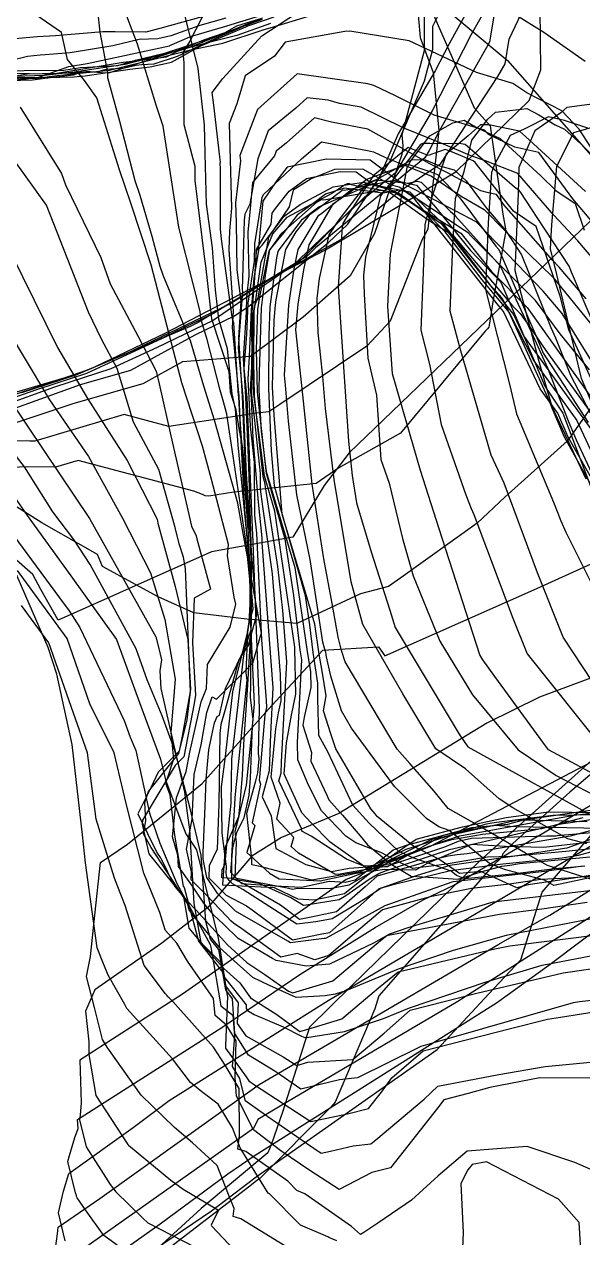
# Model space of a CAD drawing. Extents: x 0 to 298, y 0 to 220.
# Drawn here: x 49.6 to 78.2, y 96.1 to 158.3 of the extents above; entities that cross this region are included whole.
import ezdxf

# ---------------------------------------------------------------- set-up
doc = ezdxf.new("R2010")
doc.units = 0
doc.layers.add('LINES', color=1, linetype='CONTINUOUS')

msp = doc.modelspace()

# ---------------------------------------------------------------- linework, layer by layer
at = {"layer": 'LINES', "color": 1}
for points in [[(78.241, 115.136, 0), (76.258, 114.856, 0), (71.583, 114.329, 0), (71.517, 114.309, 0), (68.072, 113.094, 0), (65.067, 111.44, 0), (65.028, 111.421, 0), (65.008, 111.42, 0), (64.979, 111.425, 0), (64.567, 111.37, 0), (63.241, 111.199, 0), (63.105, 111.285, 0), (60.421, 112.829, 0), (59.522, 113.712, 0), (58.963, 114.555, 0), (58.761, 115.496, 0), (58.767, 115.829, 0), (58.873, 118.192, 0), (58.928, 119.588, 0), (59.063, 121.089, 0), (59.193, 121.762, 0), (59.356, 122.475, 0), (59.485, 122.804, 0), (59.602, 122.868, 0), (59.917, 124.239, 0), (60.922, 126.334, 0), (61.225, 127.233, 0), (61.175, 128.921, 0), (61.193, 129.232, 0), (61.18, 129.645, 0), (60.977, 131.706, 0), (60.307, 136.136, 0), (59.981, 138.288, 0), (59.796, 138.99, 0), (59.748, 139.168, 0), (59.632, 139.524, 0), (58.966, 142.122, 0), (58.646, 143.185, 0), (58.607, 143.55, 0), (57.515, 147.869, 0), (56.716, 153.046, 0), (56.382, 154.072, 0), (55.401, 157.248, 0), (53.345, 162.654, 0)], [(73.514, 161.143, 0), (71.373, 157.273, 0), (70.657, 155.879, 0), (68.761, 152.66, 0), (67.794, 150.407, 0), (67.268, 149.624, 0), (63.39, 145.934, 0), (63.331, 145.876, 0), (63.303, 145.858, 0)], [(69.63, 160.472, 0), (69.899, 157.588, 0), (70.557, 155.802, 0), (70.847, 152.835, 0), (70.277, 147.789, 0), (70.233, 147.663, 0), (69.986, 147.236, 0), (68.359, 143.061, 0), (67.16, 141.771, 0), (62.693, 138.786, 0), (62.142, 138.414, 0), (61.523, 138.349, 0), (57.005, 137.667, 0), (54.713, 138.275, 0), (50.144, 136.905, 0), (49.882, 136.91, 0), (44.997, 136.971, 0)], [(70.095, 160.8, 0), (70.094, 156.904, 0), (68.949, 152.603, 0), (69.004, 152.043, 0), (68.953, 151.59, 0), (67.557, 147.553, 0), (66.299, 145.381, 0), (63.903, 143.259, 0), (61.198, 141.253, 0), (57.708, 140.974, 0), (55.674, 139.851, 0), (52.138, 138.838, 0), (49.057, 137.806, 0)], [(81.593, 114.836, 0), (77.491, 114.524, 0), (76.073, 114.44, 0), (74.468, 114.209, 0), (72.519, 113.984, 0), (70.403, 113.561, 0), (67.969, 112.898, 0), (66.186, 111.382, 0), (65.207, 110.552, 0), (64.491, 110.337, 0), (63.579, 110.649, 0), (62.742, 110.473, 0), (60.754, 111.914, 0), (60.32, 112.208, 0), (60.193, 112.322, 0), (59.989, 112.548, 0), (58.918, 113.663, 0), (58.161, 114.427, 0), (58.169, 114.834, 0), (57.907, 116.006, 0), (58.203, 117.543, 0), (58.315, 119.824, 0), (58.659, 121.346, 0), (58.959, 123.007, 0), (59.226, 123.805, 0), (59.459, 123.691, 0), (61.129, 125.342, 0), (61.317, 125.529, 0), (61.729, 126.979, 0), (61.758, 127.078, 0), (61.701, 127.363, 0), (60.8, 132.276, 0), (60.55, 133.727, 0), (59.343, 137.978, 0), (58.803, 139.73, 0), (58.125, 142.049, 0), (56.729, 145.357, 0), (56.565, 145.859, 0), (56.163, 147.399, 0), (55.534, 149.499, 0), (55.276, 150.252, 0), (54.501, 153.281, 0), (53.885, 155.522, 0), (53.877, 155.802, 0), (53.49, 157.859, 0), (53.257, 160.096, 0)], [(59.31, 159.819, 0), (58.091, 157.398, 0), (57.735, 156.821, 0), (57.772, 156.302, 0), (57.779, 153.131, 0), (58.343, 150.999, 0), (58.341, 150.541, 0), (58.34, 150.267, 0), (58.821, 146.377, 0), (58.887, 145.89, 0), (59.203, 143.184, 0), (60.085, 140.483, 0), (60.151, 139.436, 0), (60.425, 138.585, 0), (60.636, 137.363, 0), (60.782, 136.566, 0), (61.506, 128, 0), (61.185, 126.835, 0), (61.074, 126.441, 0), (60.598, 125.698, 0), (59.895, 123.166, 0), (59.677, 122.385, 0), (59.624, 121.921, 0), (59.564, 118.307, 0), (59.48, 116.001, 0), (59.068, 115.146, 0), (59.055, 114.54, 0), (59.947, 113.641, 0), (60.984, 113.1, 0), (61.277, 112.889, 0), (63.353, 111.36, 0), (64.85, 111.655, 0), (65.26, 111.737, 0), (65.722, 112.143, 0), (67.797, 113.979, 0), (68.582, 114.208, 0), (71.448, 114.907, 0), (74.134, 115.25, 0), (77.173, 115.555, 0), (78.004, 115.697, 0), (78.635, 115.857, 0)], [(26.673, 158.894, 0), (29.073, 157.511, 0), (29.335, 157.36, 0), (29.424, 157.309, 0), (29.493, 157.278, 0), (29.796, 157.144, 0), (34.363, 156.086, 0), (34.815, 155.981, 0), (41.431, 156.043, 0), (41.989, 155.957, 0), (42.283, 155.94, 0), (46.739, 155.631, 0), (49.777, 155.498, 0), (50.246, 155.517, 0), (51.291, 155.64, 0), (53.964, 155.926, 0), (56.517, 156.555, 0), (58.053, 156.944, 0), (59.777, 157.305, 0), (61.838, 157.993, 0), (62.373, 158.134, 0), (66.032, 159.252, 0)], [(61.631, 158.53, 0), (60.485, 158.175, 0), (59.882, 157.84, 0), (58.781, 157.457, 0), (57.905, 157.073, 0), (56.86, 156.722, 0), (53.965, 155.79, 0), (53.886, 155.785, 0), (53.753, 155.768, 0), (52.587, 155.876, 0), (52.12, 155.666, 0), (51.069, 155.539, 0), (50.022, 155.413, 0), (48.784, 155.378, 0), (45.843, 155.928, 0), (44.152, 156.247, 0), (43.129, 156.608, 0), (38.365, 158.123, 0), (38.099, 158.212, 0), (33.507, 159.719, 0)], [(48.555, 138.387, 0), (52.488, 139.804, 0), (55.058, 140.54, 0), (58.366, 142.365, 0), (60.379, 143.332, 0), (61.105, 143.831, 0), (65.168, 147.066, 0), (66.185, 148.033, 0), (68.335, 151.226, 0), (70.114, 155.373, 0), (70.544, 156.99, 0), (70.545, 158.175, 0), (71.215, 159.524, 0)], [(89.935, 159.302, 0), (83.004, 152.401, 0), (66.25, 136.316, 0), (64.966, 134.633, 0), (63.357, 131.996, 0), (59.19, 131.241, 0), (51.335, 127.741, 0), (50.451, 129.305, 0), (50.036, 130.069, 0), (48.921, 131.056, 0)], [(70.36, 159.786, 0), (74.353, 156.432, 0), (74.36, 156.417, 0), (78.782, 151.402, 0), (78.804, 151.251, 0), (78.906, 150.866, 0), (81.382, 146.196, 0), (80.822, 143.394, 0), (80.438, 140.907, 0), (79.025, 139.172, 0), (77.435, 136.93, 0), (74.228, 134.037, 0), (72.821, 132.702, 0), (68.907, 129.899, 0), (68.261, 129.47, 0), (66.841, 129.086, 0), (63.565, 127.567, 0), (61.006, 127.786, 0), (58.299, 128.117, 0), (56.459, 128.933, 0), (53.61, 130.48, 0), (53.345, 131.097, 0), (50.5, 132.731, 0), (49.012, 133.655, 0)], [(60.103, 143.934, 0), (62.364, 145.315, 0), (65.819, 147.251, 0), (68.769, 149.674, 0), (70.953, 151.135, 0), (73.88, 155.592, 0), (74.246, 156.237, 0), (74.446, 157.514, 0), (75.399, 159.49, 0)], [(73.369, 159.29, 0), (72.495, 157.711, 0), (70.507, 153.84, 0), (68.635, 150.66, 0), (66.373, 148.798, 0)], [(32.247, 158.662, 0), (35.136, 157.745, 0), (39.526, 156.775, 0), (42.183, 156.246, 0), (43.386, 156.186, 0), (47.052, 155.703, 0), (48.693, 155.77, 0), (51.06, 155.732, 0), (54.672, 156.331, 0), (55.134, 156.388, 0), (55.455, 156.465, 0), (55.658, 156.519, 0), (56.856, 156.809, 0), (59.193, 157.573, 0), (61.81, 158.53, 0)], [(37.01, 158.294, 0), (39.676, 157.634, 0), (41.668, 157.024, 0), (43.061, 156.664, 0), (46.396, 156.126, 0), (47.896, 155.765, 0), (49.081, 155.616, 0), (49.751, 155.73, 0), (52.124, 155.784, 0), (53.382, 155.858, 0), (53.796, 155.979, 0), (54.73, 156.047, 0), (55.331, 156.173, 0), (55.613, 156.208, 0), (56.261, 156.251, 0), (57.455, 156.632, 0), (58.871, 157.304, 0), (59.635, 157.657, 0), (60.404, 157.989, 0), (61.814, 158.595, 0)], [(37.126, 158.396, 0), (39.919, 157.599, 0), (42.433, 156.951, 0), (43.014, 156.805, 0), (43.709, 156.525, 0), (45.282, 156.143, 0), (48.358, 155.543, 0), (51.424, 155.554, 0), (52.154, 155.574, 0), (52.315, 155.593, 0), (52.727, 155.628, 0), (55.014, 155.971, 0), (56.048, 156.082, 0), (57.14, 156.335, 0), (57.142, 156.336, 0), (58.642, 157.17, 0), (60.963, 158.145, 0), (61.009, 158.171, 0), (61.261, 158.253, 0), (62.409, 158.647, 0)], [(59.936, 158.585, 0), (58.598, 158.2, 0), (57.112, 157.687, 0), (56.452, 157.52, 0), (55.487, 157.488, 0), (54.144, 157.175, 0), (51.948, 156.805, 0), (50.677, 156.698, 0), (50.416, 156.686, 0), (49.759, 156.621, 0), (48.654, 156.349, 0), (47.701, 156.116, 0), (45.573, 156.257, 0), (44.965, 156.266, 0), (43.19, 156.868, 0), (40.205, 157.986, 0), (37.839, 158.968, 0)], [(38.857, 158.285, 0), (39.553, 157.995, 0), (43.781, 156.54, 0), (44.738, 156.141, 0), (47.194, 155.671, 0), (49.471, 155.444, 0), (49.81, 155.485, 0), (50.211, 155.518, 0), (51.891, 156.104, 0), (52.818, 156.264, 0), (57.048, 157.172, 0), (57.068, 157.176, 0), (57.817, 157.505, 0), (58.119, 157.639, 0), (58.123, 157.64, 0), (59.932, 158.169, 0), (59.951, 158.18, 0), (59.977, 158.188, 0), (62.269, 158.897, 0)], [(70.517, 158.881, 0), (72.658, 153.998, 0), (73.481, 153.065, 0), (74.127, 148.548, 0), (74.29, 147.681, 0), (73.63, 144.143, 0), (73.426, 142.848, 0), (73.414, 142.756, 0), (73.347, 142.664, 0), (73.228, 142.544, 0), (68.89, 137.315, 0), (65.73, 135.54, 0), (64.557, 134.746, 0), (60.338, 134.3, 0), (59.057, 134.084, 0), (58.876, 134.106, 0), (58.74, 134.169, 0), (58.284, 134.343, 0), (52.36, 135.916, 0), (51.208, 135.57, 0), (49.789, 135.596, 0), (44.273, 135.368, 0)], [(45.906, 138.459, 0), (51.638, 140.159, 0), (52.757, 140.523, 0), (53.253, 140.734, 0), (56.826, 142.451, 0), (65.034, 146.72, 0), (71.724, 150.718, 0), (75.485, 154.372, 0), (76.084, 155.938, 0), (76.045, 159.077, 0)], [(47.51, 157.418, 0), (47.533, 157.415, 0), (47.635, 157.409, 0), (50.261, 157.649, 0), (51.193, 157.693, 0), (53.63, 157.906, 0), (54.049, 157.902, 0), (54.26, 157.902, 0), (55.807, 157.887, 0), (55.846, 157.89, 0), (55.921, 157.906, 0), (56.569, 158.074, 0), (58.727, 158.678, 0)], [(73.71, 159.018, 0), (73.45, 157.351, 0), (70.889, 152.836, 0), (70.357, 151.801, 0), (70.139, 151.43, 0), (64.528, 146.811, 0), (64.102, 146.383, 0), (63.36, 145.936, 0), (59.305, 143.458, 0), (56.488, 142.104, 0), (52.239, 140.294, 0), (49.452, 139.387, 0)], [(81.199, 114.163, 0), (77.97, 113.796, 0), (74.069, 113.345, 0), (73.933, 113.326, 0), (73.614, 113.29, 0), (69.261, 111.973, 0), (68.317, 111.64, 0), (67.493, 111.187, 0), (65.239, 110.103, 0), (64.052, 110.014, 0), (62.508, 110.296, 0), (62.325, 110.394, 0), (61.54, 110.867, 0), (60.567, 111.427, 0), (59.83, 112.15, 0), (59.299, 112.629, 0), (58.797, 113.241, 0), (58.22, 114.11, 0), (57.513, 115.121, 0), (57.474, 115.688, 0), (57.192, 116.632, 0), (57.408, 118.628, 0), (57.89, 119.99, 0), (58.081, 120.979, 0), (58.669, 123.545, 0), (58.935, 124.228, 0), (58.99, 125.464, 0), (60.156, 127.382, 0), (60.445, 128.561, 0), (60.352, 128.914, 0), (60.023, 131.048, 0), (60.073, 131.615, 0), (59.18, 135.013, 0), (58.743, 136.645, 0), (57.677, 139.9, 0), (57.475, 140.688, 0), (56.099, 145.941, 0), (55.061, 149.108, 0), (54.485, 150.81, 0), (53.322, 154.501, 0), (52.687, 155.395, 0), (51.813, 156.461, 0), (51.506, 157.846, 0), (49.693, 159.096, 0)], [(81.224, 117.432, 0), (77.402, 116.051, 0), (74.619, 115.629, 0), (71.409, 115.172, 0), (69.737, 114.644, 0), (67.885, 114.006, 0), (67.164, 113.504, 0), (65.379, 112.427, 0), (64.537, 112.286, 0), (63.574, 112.162, 0), (60.8, 113.93, 0), (60.276, 114.232, 0), (60.1, 114.404, 0), (59.99, 114.569, 0), (59.951, 114.753, 0), (59.957, 115.104, 0), (59.742, 116.818, 0), (59.715, 119.197, 0), (59.916, 120.75, 0), (60.295, 124.056, 0), (61.047, 127.079, 0), (61.127, 127.644, 0), (61.195, 128.836, 0), (61.129, 130.906, 0), (60.556, 136.721, 0), (60.434, 138.551, 0), (60.261, 139.33, 0), (60.023, 141.648, 0), (59.568, 143.165, 0), (59.403, 144.67, 0), (59.241, 146.814, 0), (58.937, 149.056, 0), (58.871, 151.654, 0), (58.835, 153.122, 0), (58.512, 156.001, 0), (58.518, 156.021, 0), (57.824, 158.741, 0)], [(80.322, 117.397, 0), (77.911, 116.75, 0), (77.573, 116.664, 0), (72.306, 115.762, 0), (71.782, 115.709, 0), (71.319, 115.65, 0), (70.825, 115.53, 0), (67.686, 114.611, 0), (67.079, 114.074, 0), (65.61, 112.785, 0), (64.309, 112.523, 0), (63.705, 112.404, 0), (62.725, 113.125, 0), (60.904, 114.197, 0), (60.277, 114.499, 0), (59.721, 114.528, 0), (59.75, 114.934, 0), (59.895, 115.259, 0), (59.986, 116.233, 0), (60.198, 118.362, 0), (60.236, 120.621, 0), (60.816, 125.638, 0), (60.819, 125.673, 0), (60.82, 125.689, 0), (61.087, 127.426, 0), (61.333, 128.316, 0), (60.911, 133.408, 0), (60.6, 139.175, 0), (60.574, 139.255, 0), (60.341, 142.951, 0), (60.268, 143.175, 0), (60.242, 143.399, 0), (59.715, 147.264, 0), (59.65, 147.795, 0), (59.653, 150.854, 0), (59.645, 151.166, 0), (59.649, 151.2, 0), (59.616, 151.485, 0), (59.309, 154.131, 0), (59.228, 154.782, 0), (59.773, 155.501, 0), (61.775, 157.687, 0), (63.605, 158.878, 0)], [(74.253, 159.093, 0), (76.234, 157.861, 0), (78.343, 156.38, 0)], [(62.215, 158.308, 0), (60.492, 157.699, 0), (59.057, 157.338, 0), (56.734, 156.723, 0), (54.754, 156.204, 0), (52.155, 155.821, 0), (50.627, 155.653, 0), (47.14, 155.528, 0), (46.674, 155.519, 0), (46.38, 155.558, 0), (41.854, 155.78, 0), (41.415, 155.868, 0), (32.506, 157.676, 0), (30.465, 158.256, 0), (29.987, 158.479, 0)], [(35.58, 158.344, 0), (36.174, 158.178, 0), (37.718, 157.79, 0), (42.51, 156.587, 0), (45.641, 156.155, 0), (47.456, 155.857, 0), (49.6, 155.899, 0), (51.62, 155.918, 0), (52.483, 156.051, 0), (54.389, 156.163, 0), (55.297, 156.428, 0), (55.786, 156.464, 0), (56.891, 156.609, 0), (57.457, 156.896, 0), (58.13, 157.122, 0), (61.633, 158.539, 0)], [(79.49, 150.663, 0), (78.042, 152.901, 0), (77.158, 153.84, 0), (75.362, 154.75, 0), (74.648, 155.238, 0), (72.787, 155.806, 0), (69.332, 157.42, 0), (66.285, 157.925, 0), (66.033, 157.902, 0), (62.966, 157.347, 0), (62.426, 156.636, 0), (60.916, 155.63, 0), (60.488, 154.188, 0), (60.105, 153.181, 0), (60.215, 148.851, 0), (60.122, 147.693, 0), (60.09, 146.714, 0), (60.311, 143.555, 0), (60.249, 142.74, 0), (60.602, 139.22, 0), (60.652, 138.02, 0), (61.063, 132.36, 0), (61.072, 132.232, 0), (61.078, 132.167, 0), (61.197, 128.441, 0), (61.178, 128.102, 0), (61.04, 127.129, 0), (60.953, 125.045, 0), (61, 124.666, 0), (60.396, 118.656, 0), (60.384, 118.604, 0), (60.223, 115.641, 0), (60.223, 114.482, 0), (61.618, 114.264, 0), (63.303, 113.51, 0), (63.906, 113.125, 0), (64.041, 113.142, 0), (65.74, 113.427, 0), (66.076, 113.629, 0), (67.269, 114.46, 0), (67.768, 114.76, 0), (68.061, 114.871, 0), (71.393, 115.981, 0), (76.933, 117.261, 0), (77.223, 117.314, 0), (77.474, 117.358, 0), (80.037, 117.72, 0)], [(78.741, 148.122, 0), (77.719, 149.326, 0), (75.982, 151.701, 0), (74.748, 151.972, 0), (73.395, 152.626, 0), (73.182, 152.839, 0), (70.615, 153.618, 0), (68.619, 154.597, 0), (67.51, 155.129, 0), (67.21, 155.221, 0), (63.592, 155.733, 0), (61.727, 154.062, 0), (61.557, 153.903, 0), (60.649, 151.544, 0), (60.68, 151.281, 0), (60.433, 149.121, 0), (60.459, 148.119, 0), (60.494, 145.68, 0), (60.698, 144.089, 0), (60.578, 142.211, 0), (60.763, 139.208, 0), (60.821, 137.909, 0), (61.22, 128.993, 0), (61.233, 128.561, 0), (61.225, 127.593, 0), (61.04, 124.415, 0), (60.829, 121.361, 0), (60.768, 119.787, 0), (60.646, 118.339, 0), (60.582, 117.657, 0), (59.893, 116.109, 0), (59.755, 114.17, 0), (62.406, 114.033, 0), (63.616, 113.449, 0), (64.457, 113.405, 0), (66.014, 113.738, 0), (66.373, 114.021, 0), (67.963, 115.277, 0), (70.35, 116.153, 0), (71.513, 116.501, 0), (73.093, 116.772, 0), (76.126, 117.056, 0), (78.24, 117.624, 0)], [(79.259, 145.668, 0), (77.979, 147.181, 0), (76.737, 148.482, 0), (74.902, 150.63, 0), (73.248, 151.278, 0), (72.541, 151.516, 0), (71.088, 152.124, 0), (69.017, 152.969, 0), (66.868, 154.02, 0), (65.761, 154.214, 0), (65.172, 154.386, 0), (64.102, 154.51, 0), (63.514, 153.975, 0), (62.097, 152.809, 0), (61.579, 151.383, 0), (61.158, 149.052, 0), (60.911, 148.543, 0), (60.862, 148.229, 0), (60.789, 145.241, 0), (60.771, 144.675, 0), (60.777, 144.582, 0), (60.559, 141.683, 0), (60.809, 139.184, 0), (60.974, 135.225, 0), (61.186, 132.312, 0), (61.235, 129.852, 0), (61.201, 124.378, 0), (61.176, 123.788, 0), (61.317, 122.65, 0), (60.98, 119.288, 0), (60.497, 117.291, 0), (60.393, 116.909, 0), (60.452, 116.368, 0), (60.393, 114.534, 0), (63.072, 114.027, 0), (63.343, 113.955, 0), (63.597, 113.999, 0), (65.263, 113.993, 0), (66.255, 114.173, 0), (67.37, 114.8, 0), (68.348, 115.387, 0), (70.93, 116.369, 0), (71.921, 116.677, 0), (75.393, 117.321, 0), (77.788, 117.74, 0), (78.51, 117.829, 0)], [(49.381, 154.031, 0), (51.502, 150.623, 0), (51.716, 150.048, 0), (53.521, 146.314, 0), (54.008, 144.965, 0), (55.416, 142.3, 0), (56.361, 140.503, 0), (56.506, 139.843, 0), (57.112, 137.189, 0), (58.171, 132.545, 0), (58.415, 132.064, 0), (58.448, 131.912, 0), (59.15, 129.319, 0), (58.315, 128.868, 0), (58.227, 126.581, 0), (58.378, 123.901, 0), (58.3, 123.472, 0), (57.776, 120.732, 0), (57.328, 120.287, 0), (55.663, 117.485, 0), (55.643, 117.283, 0), (55.989, 115.759, 0), (57.191, 114.261, 0), (57.901, 113.399, 0), (58.402, 112.877, 0), (60.01, 111.103, 0), (61.014, 110.201, 0), (61.937, 109.576, 0), (63.139, 108.717, 0), (63.367, 108.639, 0), (65.409, 109.25, 0), (67.854, 111.325, 0), (68.176, 111.585, 0), (68.247, 111.602, 0), (73.959, 112.667, 0), (76.121, 112.942, 0), (78.451, 113.28, 0)], [(80.752, 121.51, 0), (77.213, 126.867, 0), (75.908, 130.166, 0), (74.193, 134.764, 0), (73.893, 135.43, 0), (73.538, 136.183, 0), (71.94, 141.652, 0), (71.435, 143.577, 0), (71.573, 146.915, 0), (71.702, 149.346, 0), (72.139, 150.733, 0), (72.537, 152.335, 0), (73.358, 153.413, 0), (73.746, 153.759, 0), (73.908, 153.779, 0), (75.354, 153.96, 0), (75.968, 153.629, 0), (76.816, 153.116, 0), (77.29, 152.9, 0), (78.12, 152.14, 0), (79.201, 151.059, 0)], [(78.832, 154.19, 0), (77.409, 154.015, 0), (77.093, 153.733, 0), (75.77, 152.811, 0), (75.296, 151.717, 0), (74.953, 150.925, 0), (74.909, 149.595, 0), (74.747, 145.65, 0), (75.95, 141.063, 0), (76.645, 138.684, 0), (78.388, 134.985, 0)], [(78.396, 144.21, 0), (77.012, 145.833, 0), (76.694, 146.163, 0), (74.203, 149.003, 0), (73.807, 149.545, 0), (73.387, 149.637, 0), (72.996, 149.728, 0), (71.318, 150.645, 0), (70.394, 151.128, 0), (67.205, 152.893, 0), (65.349, 153.262, 0), (64.471, 153.47, 0), (63.035, 152.191, 0), (62.518, 151.761, 0), (62.432, 151.525, 0), (61.297, 150.161, 0), (61.202, 149.007, 0), (61.055, 147.625, 0), (61.112, 145.36, 0), (60.997, 144.301, 0), (60.965, 143.521, 0), (60.814, 141.152, 0), (60.936, 139.169, 0), (61.055, 136.489, 0), (61.094, 135.629, 0), (61.23, 131.16, 0), (61.198, 127.525, 0), (61.387, 123.456, 0), (61.286, 122.302, 0), (61.182, 119.64, 0), (61.109, 118.762, 0), (60.855, 117.609, 0), (60.469, 116.838, 0), (60.279, 116.086, 0), (60.17, 114.831, 0), (60.736, 114.238, 0), (62.447, 114.123, 0), (63.811, 114.054, 0), (65.223, 114.36, 0), (66.048, 114.316, 0), (66.566, 114.427, 0), (68.278, 115.779, 0), (68.516, 115.967, 0), (69.188, 116.213, 0), (72.539, 117.111, 0), (74.391, 117.284, 0), (75.191, 117.499, 0), (78.599, 118.004, 0)], [(83.253, 117.446, 0), (76.473, 121.092, 0), (76.368, 121.228, 0), (73.71, 124.842, 0), (73.098, 125.71, 0), (72.949, 125.96, 0), (70.866, 132.416, 0), (69.906, 135.412, 0), (68.47, 140.359, 0), (68.336, 142.335, 0), (68.241, 143.818, 0), (68.375, 146.515, 0), (69.08, 150.192, 0), (69.22, 150.929, 0), (69.413, 151.275, 0), (70.39, 152.561, 0), (71.566, 153.219, 0), (72.143, 153.362, 0), (72.807, 152.96, 0), (73.997, 152.419, 0), (76.084, 150.51, 0), (76.848, 149.746, 0), (77.828, 149.082, 0), (78.296, 147.723, 0)], [(78.373, 149.705, 0), (75.298, 152.519, 0), (74.977, 152.795, 0), (73.406, 153.123, 0), (72.986, 153.125, 0), (72.349, 152.554, 0), (71.22, 151.608, 0), (70.476, 149.356, 0), (70.139, 148.012, 0), (70.037, 145.57, 0), (69.92, 142.593, 0), (70.362, 140.849, 0), (70.963, 137.759, 0), (72.227, 134.156, 0), (72.499, 133.465, 0), (72.636, 133.152, 0), (74.638, 127.845, 0), (75.381, 126.003, 0), (79.32, 121.079, 0)], [(78.487, 152.95, 0), (77.281, 153.348, 0), (76.461, 153.534, 0), (75.214, 152.897, 0), (74.5, 152.564, 0), (73.708, 151.087, 0), (73.548, 150.672, 0), (73.381, 148.105, 0), (73.246, 144.672, 0), (74.474, 139.825, 0), (74.835, 138.302, 0), (76.727, 133.79, 0), (77.106, 132.827, 0), (77.36, 132.25, 0), (78.632, 129.686, 0)], [(78.708, 138.821, 0), (78.16, 140.127, 0), (76.813, 145.801, 0), (76.572, 146.751, 0), (76.599, 147.423, 0), (76.635, 147.987, 0), (76.894, 150.985, 0), (77.759, 152.715, 0), (77.76, 152.717, 0), (77.765, 152.719, 0), (79.843, 153.315, 0)], [(79.109, 117.764, 0), (76.699, 117.727, 0), (73.811, 117.371, 0), (73.564, 117.328, 0), (73.205, 117.261, 0), (72.122, 116.925, 0), (69.155, 115.978, 0), (66.824, 114.845, 0), (66.817, 114.841, 0), (66.813, 114.841, 0), (64.341, 114.409, 0), (61.689, 115.114, 0), (61.256, 115.196, 0), (61.265, 115.493, 0), (61.012, 117.84, 0), (61.46, 119.497, 0), (61.563, 119.921, 0), (61.635, 120.634, 0), (61.599, 120.92, 0), (61.658, 123.213, 0), (61.309, 132.153, 0), (61.298, 132.441, 0), (61.297, 132.45, 0), (61.296, 132.465, 0), (61.016, 139.149, 0), (60.869, 140.625, 0), (61.002, 142.399, 0), (61.08, 143.982, 0), (61.396, 146.137, 0), (61.418, 147.027, 0), (61.789, 149.391, 0), (61.869, 149.555, 0), (63.804, 151.374, 0), (64.826, 152.24, 0), (67.185, 151.795, 0), (67.506, 151.739, 0), (68.111, 151.443, 0), (70.466, 150.484, 0), (71.998, 149.47, 0), (73.18, 148.784, 0), (74.214, 147.721, 0), (76.694, 145.308, 0), (79.439, 141.931, 0)], [(79.71, 137.781, 0), (77.517, 142.614, 0), (77.073, 144.341, 0), (75.842, 147.917, 0), (74.683, 148.703, 0), (72.716, 151.186, 0), (72.6, 151.275, 0), (71.461, 151.751, 0), (71.165, 151.85, 0), (70.3, 151.544, 0), (69.281, 151.955, 0), (68.463, 151.299, 0), (67.476, 150.511, 0), (66.107, 148.359, 0), (65.927, 148.063, 0), (65.887, 147.878, 0), (65.694, 144.809, 0), (65.793, 143.266, 0), (66.224, 136.907, 0), (66.412, 135.151, 0), (66.631, 133.745, 0), (67.373, 131.243, 0), (68.331, 128.25, 0), (68.617, 127.365, 0), (71.885, 121.89, 0), (72.343, 121.24, 0), (79.328, 117.382, 0)], [(78.653, 143.217, 0), (77.645, 145.571, 0), (77.522, 145.884, 0), (75.881, 148.367, 0), (75.05, 149.657, 0), (74.981, 149.736, 0), (74.729, 149.925, 0), (72.19, 152.105, 0), (71.989, 152.147, 0), (70.403, 152.156, 0), (70.003, 152.165, 0), (69.911, 152.113, 0), (68.79, 150.685, 0), (67.864, 149.472, 0), (67.096, 146.329, 0), (66.995, 145.421, 0), (67.024, 144.436, 0), (67.21, 141.161, 0), (67.648, 139.261, 0), (67.882, 135.973, 0), (68.31, 134.758, 0), (68.993, 131.916, 0), (69.54, 130.005, 0), (70.903, 126.665, 0), (72.567, 123.913, 0), (74.906, 121.097, 0), (76.857, 119.773, 0), (79.513, 118.412, 0)], [(78.867, 112.473, 0), (74.297, 111.585, 0), (71.591, 110.808, 0), (68.77, 109.857, 0), (66.074, 108.746, 0), (65.542, 108.569, 0), (65.029, 108.489, 0), (63.528, 108.408, 0), (62.168, 109.02, 0), (61.316, 109.426, 0), (60.364, 110.282, 0), (59.595, 110.976, 0), (58.221, 112.65, 0), (58.046, 112.9, 0), (57.96, 113.217, 0), (57.709, 113.626, 0), (56.099, 116.087, 0), (55.716, 116.781, 0), (55.828, 117.458, 0), (55.784, 118.391, 0), (55.967, 118.952, 0), (57.527, 120.904, 0), (57.941, 122.633, 0), (58.123, 124.057, 0), (57.857, 130.388, 0), (57.756, 130.963, 0), (57.547, 131.641, 0), (57.339, 132.482, 0), (56.496, 135.463, 0), (55.2, 137.88, 0), (54.363, 140.637, 0), (53.564, 142.13, 0), (52.895, 143.525, 0), (50.734, 149.009, 0), (49.044, 151.356, 0)], [(114.759, 151.507, 0), (113.074, 151.262, 0), (112.901, 151.163, 0), (110.336, 151.235, 0), (110.265, 151.237, 0), (107.411, 148.826, 0), (106.843, 148.345, 0), (106.581, 148.228, 0), (105.121, 147.573, 0), (104.865, 145.815, 0), (104.611, 144.067, 0), (98.06, 139.095, 0), (95.938, 136.688, 0), (91.993, 133.224, 0), (80.836, 122.489, 0), (72.955, 115.404, 0), (66.357, 108.99, 0), (64.223, 106.885, 0), (62.859, 102.569, 0), (62.26, 100.853, 0), (62.075, 100.435, 0), (58.661, 97.585, 0), (51.623, 91.141, 0)], [(78.986, 140.529, 0), (77.166, 143.453, 0), (76.193, 144.594, 0), (75.358, 145.461, 0), (72.764, 148.155, 0), (69.631, 149.784, 0), (69.295, 149.967, 0), (68.673, 150.292, 0), (67.324, 151.303, 0), (65.114, 151.364, 0), (65.089, 151.358, 0), (63.078, 150.944, 0), (62.546, 150.261, 0), (61.832, 149.214, 0), (61.61, 146.852, 0), (61.494, 146.653, 0), (61.424, 145.502, 0), (61.224, 143.648, 0), (61.123, 141.242, 0), (61.05, 140.092, 0), (61.109, 139.131, 0), (61.174, 137.679, 0), (61.379, 135.823, 0), (61.392, 133.117, 0), (61.502, 132.194, 0), (61.755, 126.732, 0), (62, 123.62, 0), (62.009, 123.265, 0), (61.973, 123.102, 0), (61.934, 122.884, 0), (61.652, 119.694, 0), (61.637, 119.55, 0), (61.712, 119.333, 0), (61.276, 117.359, 0), (61.417, 117.206, 0), (61.012, 115.824, 0), (62.17, 114.771, 0), (62.661, 114.488, 0), (64.763, 114.382, 0), (66.52, 114.762, 0), (67.28, 114.891, 0), (68.572, 115.757, 0), (69.684, 116.51, 0), (72.054, 117.144, 0), (74.291, 117.63, 0), (76.461, 117.92, 0), (81.195, 117.838, 0)], [(78.674, 114.448, 0), (76.417, 115.162, 0), (75.287, 115.801, 0), (72.902, 117.194, 0), (71.326, 118.08, 0), (70.601, 118.973, 0), (69.354, 120.398, 0), (68.715, 121.131, 0), (66.049, 125.607, 0), (65.858, 126.174, 0), (65.69, 126.858, 0), (65.383, 128.59, 0), (64.962, 130.877, 0), (64.364, 134.713, 0), (63.874, 139.277, 0), (63.524, 142.615, 0), (63.63, 143.926, 0), (63.922, 145.689, 0), (64.202, 146.971, 0), (64.444, 147.37, 0), (65.448, 149.087, 0), (66.236, 149.631, 0), (67.159, 150.34, 0), (69.107, 151.049, 0), (69.257, 151.102, 0), (70.445, 150.707, 0), (70.784, 150.565, 0), (71.925, 149.37, 0), (73.77, 146.902, 0), (73.931, 146.734, 0), (75.919, 142.077, 0), (76.2, 141.415, 0), (78.507, 137.871, 0)], [(78.427, 116.273, 0), (77.46, 116.539, 0), (74.64, 118.117, 0), (73.936, 118.588, 0), (72.218, 120.118, 0), (70.699, 121.149, 0), (68.996, 123.966, 0), (66.961, 127.509, 0), (66.356, 129.7, 0), (65.49, 134.951, 0), (65.041, 138.585, 0), (64.906, 140.215, 0), (64.669, 142.48, 0), (64.617, 144.223, 0), (64.732, 145.248, 0), (65.234, 147.485, 0), (65.682, 148.188, 0), (67.107, 150.028, 0), (67.235, 150.129, 0), (67.564, 150.26, 0), (69.473, 151.341, 0), (70.164, 151.326, 0), (70.881, 151.026, 0), (71.633, 150.806, 0), (72.253, 150.247, 0), (73.277, 148.857, 0), (74.284, 147.694, 0), (75.078, 146.462, 0), (76.59, 142.74, 0), (76.823, 142.197, 0), (77.599, 140.295, 0), (79.015, 137.575, 0)], [(78.576, 140.56, 0), (77.064, 142.408, 0), (75.807, 144.122, 0), (72.481, 147.433, 0), (72.35, 147.588, 0), (72.157, 147.709, 0), (68.816, 149.929, 0), (68.408, 150.024, 0), (66.954, 150.842, 0), (65.494, 150.822, 0), (64.305, 150.349, 0), (63.389, 149.778, 0), (63.182, 148.915, 0), (62.115, 147.363, 0), (61.568, 144.259, 0), (61.387, 143.815, 0), (61.336, 143.454, 0), (61.325, 142.264, 0), (61.219, 140.115, 0), (61.178, 139.568, 0), (61.224, 139.113, 0), (61.31, 137.052, 0), (61.583, 133.776, 0), (61.773, 131.954, 0), (61.783, 131.7, 0), (62.341, 124.273, 0), (62.214, 121.915, 0), (62.159, 120.011, 0), (61.791, 118.688, 0), (62.258, 117.709, 0), (62.496, 116.039, 0), (64.035, 115.209, 0), (65.34, 114.862, 0), (66.249, 115.022, 0), (67.674, 115.127, 0), (70.422, 116.474, 0), (70.451, 116.488, 0), (70.507, 116.506, 0), (70.819, 116.58, 0), (74.814, 117.496, 0), (75.402, 117.513, 0), (78.453, 117.417, 0)], [(79.153, 117.066, 0), (74.799, 117.152, 0), (73.665, 117.222, 0), (71.05, 116.695, 0), (68.578, 115.296, 0), (68.213, 115.089, 0), (68.065, 115.092, 0), (66.949, 114.926, 0), (65.882, 114.745, 0), (65.714, 114.709, 0), (65.514, 114.719, 0), (63.66, 115.792, 0), (63.277, 116.14, 0), (63.411, 116.598, 0), (62.537, 117.545, 0), (62.717, 118.361, 0), (62.259, 119.691, 0), (62.347, 120.576, 0), (62.488, 122.169, 0), (62.632, 122.989, 0), (62.768, 123.604, 0), (62.737, 124.945, 0), (62.33, 130.114, 0), (61.821, 133.569, 0), (61.716, 134.447, 0), (61.712, 135.247, 0), (61.342, 138.601, 0), (61.277, 139.107, 0), (61.271, 139.292, 0), (61.279, 143.5, 0), (61.397, 145.018, 0), (61.502, 146.734, 0), (62.258, 148.033, 0), (62.31, 148.588, 0), (62.478, 148.833, 0), (63.172, 149.724, 0), (64.066, 150.372, 0), (65.797, 150.734, 0), (66.614, 150.712, 0), (67.34, 150.168, 0), (68.36, 149.807, 0), (69.586, 149.041, 0), (71.979, 147.561, 0), (73.549, 145.6, 0), (75.372, 143.76, 0), (79.459, 138.022, 0)], [(80.489, 116.562, 0), (76.21, 116.093, 0), (74.258, 116.132, 0), (72.53, 116.238, 0), (70.258, 115.272, 0), (69.649, 114.928, 0), (68.069, 114.961, 0), (67.377, 114.858, 0), (66.455, 115.519, 0), (65.279, 116.363, 0), (64.306, 117.346, 0), (63.832, 117.87, 0), (62.948, 119.781, 0), (62.913, 119.855, 0), (63.044, 121.455, 0), (63.043, 121.458, 0), (63.291, 122.876, 0), (63.527, 123.943, 0), (63.474, 126.27, 0), (63.472, 126.294, 0), (63.464, 126.346, 0), (62.448, 133.325, 0), (61.907, 135.132, 0), (61.676, 136.953, 0), (61.373, 139.325, 0), (61.248, 142.725, 0), (61.25, 143.599, 0), (61.379, 145.254, 0), (61.639, 146.779, 0), (61.785, 146.953, 0), (62.921, 148.434, 0), (63.741, 149.035, 0), (65.44, 149.937, 0), (66.98, 150.189, 0), (68.562, 149.743, 0), (70.963, 148.054, 0), (72.197, 146.485, 0), (74.667, 143.394, 0), (75.183, 142.305, 0), (78.681, 137.489, 0)], [(80.945, 117.035, 0), (77.089, 116.698, 0), (76.912, 116.68, 0), (76.85, 116.674, 0), (76.382, 116.663, 0), (72.525, 116.552, 0), (71.842, 116.395, 0), (71.131, 116.107, 0), (68.422, 115.201, 0), (67, 115.135, 0), (66.122, 115.481, 0), (64.312, 116.664, 0), (63.827, 116.925, 0), (63.807, 117.067, 0), (62.648, 119.498, 0), (62.76, 119.901, 0), (62.776, 120.481, 0), (63.052, 125.594, 0), (62.855, 128.229, 0), (62.59, 130.486, 0), (61.926, 134.783, 0), (61.858, 135.02, 0), (61.832, 135.258, 0), (61.399, 139.219, 0), (61.36, 141.001, 0), (61.383, 143.545, 0), (61.744, 146.082, 0), (62.333, 147.529, 0), (63.07, 148.395, 0), (65.353, 149.608, 0), (66.013, 150.049, 0), (66.168, 150.111, 0), (66.259, 150.112, 0), (66.349, 150.061, 0), (66.662, 149.988, 0), (68.248, 149.72, 0), (70.358, 148.218, 0), (71.543, 147.478, 0), (74.622, 143.842, 0), (75.009, 143.456, 0), (75.372, 142.962, 0), (76.338, 141.559, 0), (79.571, 137.066, 0)], [(79.024, 134.377, 0), (77.485, 137.106, 0), (76.943, 138.341, 0), (76.042, 139.582, 0), (74.158, 143.555, 0), (73.913, 143.861, 0), (69.555, 149.397, 0), (69.144, 149.686, 0), (68.873, 149.763, 0), (67.971, 149.615, 0), (66.002, 149.875, 0), (65.045, 149.563, 0), (64.6, 149.229, 0), (63.59, 148.49, 0), (62.903, 147.594, 0), (62.169, 146.714, 0), (61.965, 145.52, 0), (61.746, 143.733, 0), (61.641, 140.416, 0), (61.617, 139.524, 0), (61.741, 137.4, 0), (62.002, 135.349, 0), (63.473, 130.429, 0), (64.098, 126.138, 0), (64.268, 125.096, 0), (64.286, 124.282, 0), (63.951, 122.763, 0), (63.879, 122.355, 0), (64.328, 120.957, 0), (64.291, 120.503, 0), (65.101, 118.762, 0), (65.211, 118.524, 0), (65.909, 117.752, 0), (66.809, 116.688, 0), (67.2, 116.225, 0), (68.406, 115.228, 0), (69.437, 114.617, 0), (70.299, 114.564, 0), (71.844, 114.468, 0), (73.075, 114.85, 0), (74.074, 115.126, 0), (74.493, 115.186, 0), (74.975, 115.268, 0), (82.021, 115.933, 0)], [(78.335, 115.134, 0), (77.798, 115.078, 0), (76.801, 114.986, 0), (74.755, 114.736, 0), (72.175, 114.475, 0), (71.75, 114.644, 0), (71.478, 114.866, 0), (69.561, 115.534, 0), (68.925, 115.831, 0), (68.784, 115.903, 0), (67.281, 117.336, 0), (66.441, 118.254, 0), (65.154, 120.984, 0), (64.693, 121.821, 0), (64.647, 123.704, 0), (64.638, 124.345, 0), (64.647, 124.508, 0), (64.407, 126.073, 0), (64.24, 127.5, 0), (64.011, 128.981, 0), (62.729, 133.491, 0), (62.42, 134.627, 0), (62.273, 136.42, 0), (62.127, 139.605, 0), (62.151, 142.32, 0), (62.201, 143.798, 0), (62.54, 146.295, 0), (62.608, 146.632, 0), (62.662, 146.721, 0), (63.865, 148.284, 0), (64.7, 148.918, 0), (67.152, 149.983, 0), (67.292, 150.063, 0), (67.52, 150.037, 0), (69.361, 149.687, 0), (69.741, 149.307, 0), (71.087, 148.033, 0), (73.435, 144.975, 0), (74.098, 144.239, 0), (74.542, 143.297, 0), (76.498, 138.972, 0), (76.633, 138.623, 0), (77.274, 137.123, 0), (79.058, 133.907, 0)], [(81.14, 115.076, 0), (78.09, 114.561, 0), (75.435, 114.177, 0), (74.851, 114.016, 0), (72.993, 114.852, 0), (71.913, 114.747, 0), (70.841, 115.491, 0), (69.57, 116.142, 0), (67.694, 117.676, 0), (67.579, 117.808, 0), (67.355, 118.064, 0), (65.569, 121.139, 0), (65.319, 121.914, 0), (64.93, 123.082, 0), (65.078, 123.853, 0), (64.864, 125.129, 0), (64.722, 125.999, 0), (64.499, 127.532, 0), (63.789, 129.907, 0), (62.823, 133.16, 0), (62.401, 138.24, 0), (62.318, 139.668, 0), (62.41, 143.114, 0), (62.472, 143.872, 0), (62.518, 144.15, 0), (63.004, 146.724, 0), (63.528, 147.643, 0), (64.021, 148.235, 0), (64.26, 148.545, 0), (64.61, 148.802, 0), (65.805, 149.7, 0), (65.89, 149.765, 0), (65.94, 149.783, 0), (66.018, 149.772, 0), (68.543, 150.285, 0), (69.708, 150.028, 0), (70.678, 148.895, 0), (72.466, 146.683, 0), (74.021, 145.061, 0), (74.958, 142.868, 0), (76.284, 139.734, 0), (77.196, 138.335, 0), (78.933, 133.807, 0)], [(79.472, 114.721, 0), (76.737, 114.141, 0), (76.261, 114.406, 0), (74.213, 114.968, 0), (73.451, 115.272, 0), (71.379, 116.958, 0), (70.845, 117.144, 0), (70.208, 117.58, 0), (68.573, 119.22, 0), (66.369, 122.21, 0), (65.859, 123.098, 0), (65.32, 124.866, 0), (65.086, 125.857, 0), (65.073, 125.938, 0), (65.065, 126.008, 0), (65.054, 126.08, 0), (64.991, 126.3, 0), (64.908, 126.607, 0), (64.256, 130.84, 0), (63.578, 134.154, 0), (63.142, 137.935, 0), (62.989, 139.785, 0), (62.936, 140.298, 0), (63.154, 143.892, 0), (63.437, 145.734, 0), (63.638, 146.728, 0), (64.667, 148.442, 0), (64.697, 148.482, 0), (64.775, 148.541, 0), (66.373, 149.807, 0), (67.607, 150.299, 0), (69.259, 150.134, 0), (69.731, 150.229, 0), (69.951, 150.187, 0), (71.45, 148.685, 0), (71.647, 148.508, 0), (71.702, 148.433, 0), (73.989, 145.896, 0), (75.581, 142.517, 0), (76.416, 140.671, 0), (77.469, 137.946, 0), (77.884, 136.974, 0), (79.725, 133.007, 0)], [(79.996, 116.158, 0), (77.355, 115.879, 0), (74.543, 115.62, 0), (73.341, 115.591, 0), (71.119, 115.212, 0), (69.519, 115.011, 0), (68.925, 115.289, 0), (67.874, 115.828, 0), (66.602, 116.328, 0), (66.084, 116.666, 0), (64.835, 117.968, 0), (64.163, 119.286, 0), (63.616, 120.585, 0), (63.604, 121.468, 0), (63.82, 125.696, 0), (63.742, 126.208, 0), (63.415, 128.993, 0), (62.968, 131.882, 0), (62.012, 135.248, 0), (61.637, 138.64, 0), (61.549, 139.439, 0), (61.501, 141.611, 0), (61.57, 143.649, 0), (61.648, 144.223, 0), (62.151, 146.646, 0), (62.797, 147.564, 0), (64.616, 149.181, 0), (64.813, 149.294, 0), (64.957, 149.278, 0), (67.9, 149.77, 0), (68.799, 149.618, 0), (70.2, 148.621, 0), (71.1, 147.696, 0), (73.048, 145.173, 0), (74.456, 143.504, 0), (75.714, 141.026, 0), (77.919, 137.96, 0), (79.282, 135.026, 0)], [(66.373, 148.798, 0), (63.717, 146.13, 0), (59.085, 143.336, 0), (58.507, 142.982, 0), (58.105, 142.789, 0), (56.893, 142.273, 0), (52.785, 140.371, 0), (50.284, 139.554, 0), (47.796, 138.707, 0)], [(48.29, 147.769, 0), (51.297, 141.709, 0), (52.84, 139.096, 0), (54.876, 135.92, 0), (56.404, 132.908, 0), (56.447, 132.707, 0), (57.336, 129.454, 0), (57.983, 126.741, 0), (58.127, 124.189, 0), (57.687, 121.787, 0), (57.54, 121.02, 0), (56.455, 119.94, 0), (56.079, 119.152, 0), (55.428, 117.818, 0), (56.418, 115.802, 0), (56.571, 115.574, 0), (56.599, 115.533, 0), (57.306, 114.11, 0), (57.766, 113.562, 0), (58.04, 111.956, 0), (59.027, 110.767, 0), (59.828, 109.884, 0), (60.648, 109.147, 0), (61.188, 108.391, 0), (62.54, 107.532, 0), (63.732, 106.654, 0), (64.482, 106.885, 0), (65.883, 107.314, 0), (67.751, 108.903, 0), (68.757, 109.718, 0), (73.721, 110.903, 0), (74.495, 111.047, 0), (81.677, 111.961, 0)], [(54.788, 94.482, 0), (59.197, 97.472, 0), (61.482, 99.204, 0), (70.756, 105.739, 0), (73.416, 108.582, 0), (75.053, 110.336, 0), (76.147, 113.797, 0), (79.915, 118.196, 0), (82.101, 120.741, 0), (91.08, 129.053, 0), (101.945, 139.301, 0), (105.782, 142.592, 0), (107.146, 142.424, 0), (107.544, 142.374, 0), (107.796, 142.589, 0), (109.183, 143.315, 0), (110.333, 144.61, 0), (111.239, 145.586, 0), (114.349, 147.879, 0)], [(63.303, 145.858, 0), (59.286, 143.098, 0), (56.405, 141.714, 0), (54.029, 140.614, 0), (51.141, 139.671, 0), (48.504, 138.721, 0)], [(113.64, 145.269, 0), (110.925, 142.351, 0), (110.538, 141.914, 0), (110.069, 141.67, 0), (108.9, 140.668, 0), (108.513, 140.715, 0), (107.446, 140.777, 0), (107.202, 140.818, 0), (106.618, 140.286, 0), (98.999, 133.283, 0), (89.906, 125.412, 0), (88.259, 123.428, 0), (85.858, 120.684, 0), (84.906, 119.865, 0), (84.668, 118.945, 0), (81.18, 115.39, 0), (80.639, 113.496, 0), (79.739, 112.477, 0), (76.489, 110.042, 0), (73.803, 108.108, 0), (61.427, 100.312, 0), (60.03, 99.348, 0), (56.568, 96.787, 0), (51.353, 93.09, 0)], [(114.479, 144.312, 0), (112.248, 141.565, 0), (111.891, 141.138, 0), (111.457, 140.756, 0), (110.253, 139.704, 0), (109.281, 140.342, 0), (108.718, 139.346, 0), (101.794, 132.948, 0), (99.185, 130.533, 0), (95.633, 126.397, 0), (92.022, 122.883, 0), (91.861, 122.292, 0), (89.318, 119.567, 0), (89.008, 119.236, 0), (87.614, 118.253, 0), (83.387, 115.56, 0), (71.82, 108.188, 0), (62.802, 102.876, 0), (61.576, 102.157, 0), (61.342, 101.684, 0), (51.517, 94.73, 0)], [(47.142, 138.664, 0), (52.498, 140.409, 0), (54.87, 141.419, 0), (60.103, 143.934, 0)], [(48.177, 143.533, 0), (50.897, 139.019, 0), (52.886, 136.117, 0), (54.629, 132.962, 0), (56.07, 130.156, 0), (56.805, 127.772, 0), (57.34, 124.712, 0), (57.107, 121.976, 0), (57.247, 120.609, 0), (56.946, 119.675, 0), (56.841, 119.387, 0), (57.056, 118.79, 0), (57.294, 116.724, 0), (57.744, 114.113, 0), (57.791, 114.037, 0), (58.532, 111.293, 0), (58.698, 111.057, 0), (59.833, 109.62, 0), (59.866, 109.427, 0), (60.965, 108.028, 0), (60.978, 107.843, 0), (61.049, 107.729, 0), (61.389, 107.523, 0), (62.865, 106.894, 0), (63.815, 106.424, 0), (63.981, 106.35, 0), (64.083, 106.356, 0), (66.009, 106.655, 0), (68.006, 107.32, 0), (69.351, 107.873, 0), (73.28, 109.198, 0), (76.145, 110.054, 0), (79.621, 110.731, 0)], [(115.405, 143.529, 0), (112.897, 141.07, 0), (112.332, 140.413, 0), (110.849, 138.655, 0), (96.5, 129.869, 0), (96.199, 129.684, 0), (95.225, 129.139, 0), (70.409, 116.146, 0), (66.095, 114.443, 0), (57.714, 108.576, 0), (52.446, 105.182, 0), (52.52, 103.007, 0), (52.465, 102.366, 0), (52.434, 102.124, 0), (52.771, 100.746, 0), (54, 98.826, 0), (54.285, 98.435, 0), (55.67, 97.086, 0), (55.925, 96.854, 0), (58.36, 95.605, 0)], [(47.796, 140.577, 0), (50.635, 136.381, 0), (52.951, 132.939, 0), (56.336, 126.877, 0), (56.48, 126.351, 0), (56.636, 125.696, 0), (56.556, 125.137, 0), (56.597, 124.229, 0), (57.816, 118.931, 0), (57.954, 117.85, 0), (58.076, 117.009, 0), (58.297, 113.21, 0), (58.643, 111.219, 0), (59.673, 110.192, 0), (59.855, 109.063, 0), (60.557, 108.125, 0), (60.508, 107.076, 0), (60.956, 106.432, 0), (62.869, 105.36, 0), (63.563, 104.919, 0), (64.137, 105.09, 0), (66.441, 105.218, 0), (68.042, 106.58, 0), (69.379, 107.745, 0), (72.8, 108.619, 0), (77.223, 109.658, 0), (80.995, 110.212, 0)], [(51.153, 95.155, 0), (51.297, 96.284, 0), (51.341, 96.63, 0), (53.47, 98.095, 0), (61.635, 103.951, 0), (73.923, 111.133, 0), (76.01, 112.33, 0), (76.54, 112.621, 0), (78.662, 113.936, 0), (91.362, 121.984, 0), (91.522, 122.535, 0), (94.22, 125.178, 0), (99.568, 130.438, 0), (102.331, 131.98, 0), (108.033, 135.967, 0), (110.167, 137.911, 0), (110.421, 137.867, 0), (111.646, 139.568, 0), (111.938, 139.824, 0), (113.282, 141.004, 0)], [(65.183, 108.247, 0), (66.627, 109.095, 0), (78.183, 115.901, 0), (94.411, 125.457, 0), (100.419, 129.093, 0), (111.143, 137.414, 0), (111.887, 138.558, 0), (113.139, 140.305, 0)], [(45.274, 139.557, 0), (49.747, 133.097, 0), (51.993, 130.012, 0), (54.32, 126.749, 0), (54.327, 126.738, 0), (55.571, 123.326, 0), (56.589, 120.616, 0), (56.838, 119.55, 0), (57.673, 117.311, 0), (57.882, 116.791, 0), (58.433, 115.975, 0), (59.533, 111.448, 0), (59.987, 108.608, 0), (60, 108.489, 0), (60.024, 108.467, 0), (59.922, 105.924, 0), (59.92, 105.812, 0), (60.968, 104.339, 0), (61.105, 104.124, 0), (61.396, 103.927, 0), (64.285, 102.052, 0), (66.168, 102.441, 0), (67.247, 102.71, 0), (67.916, 103.556, 0), (68.442, 104.278, 0), (70.039, 105.67, 0), (74.518, 106.814, 0), (76.414, 107.288, 0), (77.083, 107.39, 0), (79.235, 107.729, 0)], [(81.124, 108.521, 0), (78.058, 108.186, 0), (77.739, 108.127, 0), (70.767, 106.128, 0), (69.932, 105.891, 0), (69.789, 105.817, 0), (66.683, 104.276, 0), (65.759, 104.183, 0), (63.768, 103.7, 0), (62.491, 104.598, 0), (61.087, 105.453, 0), (60.398, 106.551, 0), (60.278, 108.34, 0), (59.924, 108.79, 0), (59.57, 110.853, 0), (59.148, 111.388, 0), (58.9, 112.301, 0), (58.662, 115.699, 0), (58.099, 118.083, 0), (57.315, 121.059, 0), (56.672, 122.834, 0), (55.891, 124.681, 0), (55.328, 126.263, 0), (52.975, 130.596, 0), (52.139, 131.876, 0), (51.071, 133.287, 0), (49.604, 135.598, 0), (47.177, 138.705, 0)], [(63.617, 95.272, 0), (60.697, 97.055, 0), (60.301, 97.178, 0), (60.358, 97.592, 0), (60.073, 98.308, 0), (59.484, 99.798, 0), (58.221, 100.953, 0), (57.303, 101.732, 0), (55.593, 103.392, 0), (53.966, 105.691, 0), (53.846, 105.851, 0), (53.617, 106.253, 0), (53.202, 107.882, 0), (52.792, 109.474, 0), (52.992, 110.498, 0), (53.218, 112.616, 0), (53.507, 115.323, 0), (54.892, 116.258, 0), (58.711, 119.365, 0), (62.124, 123.172, 0), (64.904, 126.204, 0), (67.753, 126.365, 0), (68.084, 125.904, 0), (75.864, 129.366, 0), (86.257, 134.071, 0)], [(48.085, 133.36, 0), (51.399, 128.874, 0), (51.905, 128.207, 0), (52.456, 127.363, 0), (54.723, 122.601, 0), (55.032, 121.733, 0), (55.317, 121.06, 0), (56.012, 117.848, 0), (56.54, 116.304, 0), (57.411, 114.234, 0), (59.121, 111.116, 0), (59.156, 110.976, 0), (59.171, 110.885, 0), (59.668, 107.974, 0), (60.293, 107.488, 0), (60.367, 106.43, 0), (60.252, 104.868, 0), (60.639, 104.255, 0), (60.898, 103.143, 0), (62.082, 102.303, 0), (64.067, 100.944, 0), (64.818, 100.416, 0), (65.299, 100.532, 0), (66.465, 100.807, 0), (67.358, 100.902, 0), (67.618, 101.108, 0), (70.1, 103.198, 0), (70.791, 103.85, 0), (73.93, 104.461, 0), (76.291, 104.865, 0), (80.752, 105.293, 0)], [(93.484, 132.463, 0), (77.558, 118.927, 0), (74.477, 116.142, 0), (74.107, 115.743, 0), (74.069, 115.598, 0), (73.586, 115.106, 0), (67.779, 108.487, 0), (67.572, 107.818, 0), (65.535, 103.045, 0), (65.312, 102.785, 0), (61.649, 99.104, 0), (61.525, 99.016, 0), (61.161, 98.737, 0), (51.553, 91.359, 0)], [(65.623, 95.939, 0), (65.211, 96.105, 0), (65.153, 96.145, 0), (63.754, 96.733, 0), (62.172, 98.337, 0), (62.106, 98.378, 0), (60.669, 100.702, 0), (60.267, 101.715, 0), (59.54, 102.93, 0), (58.706, 103.562, 0), (58.114, 104.052, 0), (57.195, 105.261, 0), (54.861, 107.832, 0), (54.747, 108.049, 0), (53.895, 109.547, 0), (53.593, 110.301, 0), (53.334, 110.949, 0), (52.741, 115.296, 0), (52.577, 116.732, 0), (52.051, 121.362, 0), (51.277, 124.973, 0), (50.82, 126.336, 0), (49.85, 128.579, 0), (49.016, 130.503, 0)], [(81.074, 104.268, 0), (76.021, 104.287, 0), (73.457, 103.787, 0), (72.344, 103.485, 0), (71.106, 103.159, 0), (70.787, 102.722, 0), (68.374, 99.672, 0), (67.415, 99.433, 0), (65.747, 98.555, 0), (64.237, 99.542, 0), (62.75, 100.544, 0), (61.346, 101.625, 0), (60.482, 103.347, 0), (60.417, 104.29, 0), (60.463, 106.18, 0), (59.966, 106.981, 0), (59.391, 107.476, 0), (59.3, 108.352, 0), (57.972, 110.27, 0), (57.417, 111.191, 0), (56.836, 111.832, 0), (56.815, 111.871, 0), (56.545, 112.751, 0), (55.732, 114.765, 0), (54.824, 118.344, 0), (54.213, 120.932, 0), (52.953, 123.443, 0), (51.804, 126.793, 0), (49.249, 130.276, 0)], [(80.707, 98.685, 0), (77.816, 99.94, 0), (75.377, 100.774, 0), (72.294, 100.532, 0), (70.809, 99.26, 0), (69.448, 98.018, 0), (67.72, 96.845, 0), (67.011, 96.361, 0), (66.836, 96.263, 0), (66.37, 96.668, 0), (63.986, 98.34, 0), (63.571, 98.503, 0), (63.101, 98.988, 0), (60.953, 100.511, 0), (60.545, 100.637, 0), (60.639, 101.323, 0), (60.606, 103.737, 0), (59.904, 104.935, 0), (59.299, 105.863, 0), (57.216, 108.195, 0), (57.03, 108.387, 0), (56.965, 108.442, 0), (56.935, 108.472, 0), (56.905, 108.513, 0), (56.845, 108.593, 0), (55.742, 110.033, 0), (54.779, 113.12, 0), (54.521, 113.765, 0), (54.222, 114.516, 0), (53.289, 117.547, 0), (52.842, 120.935, 0), (52.124, 122.977, 0), (50.854, 126.575, 0), (49.456, 128.487, 0)], [(79.956, 125.264, 0), (76.003, 123.798, 0), (73.316, 122.455, 0), (65.721, 117.836, 0), (62.783, 116.592, 0), (61.263, 115.637, 0), (59.014, 113.006, 0), (56.657, 111.189, 0), (53.211, 108.797, 0), (52.732, 107.703, 0), (52.914, 106.121, 0), (52.909, 105.513, 0), (52.914, 105.476, 0), (53.271, 103.372, 0), (54.879, 100.914, 0), (54.904, 100.876, 0), (54.95, 100.837, 0), (57.11, 99.049, 0), (57.736, 98.574, 0), (59.549, 97.511, 0), (59.182, 96.74, 0), (59.196, 96.706, 0), (61.248, 94.535, 0)], [(55.067, 95.197, 0), (53.683, 96.199, 0), (52.772, 97.468, 0), (52.319, 98.137, 0), (52.279, 98.198, 0), (52.27, 98.25, 0), (52.269, 98.259, 0), (52.229, 98.399, 0), (51.838, 99.994, 0), (51.912, 100.313, 0), (52.183, 101.234, 0), (52.37, 101.688, 0), (52.324, 102.149, 0), (59.726, 106.869, 0), (63.724, 109.585, 0), (67.577, 111.985, 0), (70.053, 113.405, 0), (71.615, 114.164, 0), (81.058, 119.666, 0)], [(51.691, 95.932, 0), (51.355, 97.363, 0), (51.611, 98.472, 0), (51.88, 99.387, 0), (55.188, 101.734, 0), (57.022, 103.116, 0), (65.183, 108.247, 0)], [(78.155, 94.885, 0), (78.038, 96.873, 0), (76.982, 98.072, 0), (73.754, 99.746, 0), (73.293, 99.974, 0), (72.55, 99.84, 0), (72.34, 99.571, 0), (71.98, 98.864, 0), (72.09, 96.362, 0), (72.012, 94.36, 0)]]:
    msp.add_polyline3d(points, dxfattribs=at)

doc.saveas('drawing.dxf')
